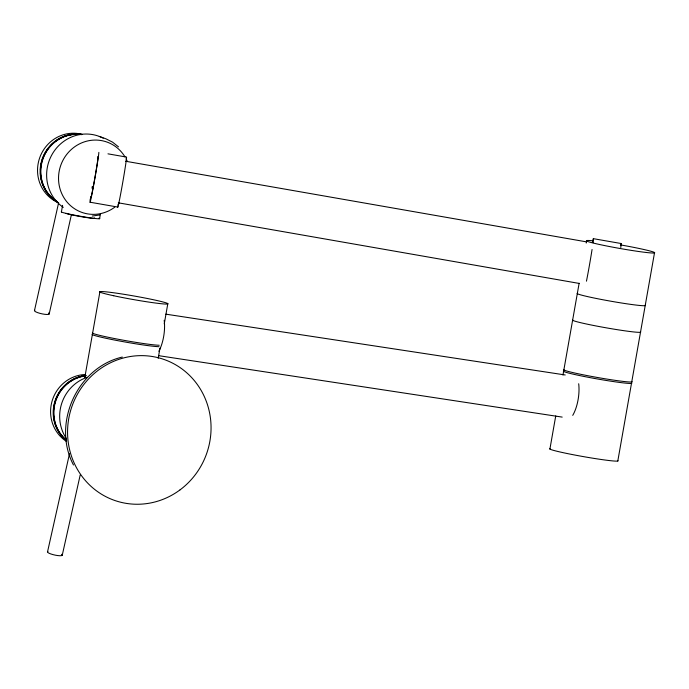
<?xml version="1.0" encoding="UTF-8"?>
<svg xmlns="http://www.w3.org/2000/svg" width="689" height="689" viewBox="0 0 689 689"><rect width="100%" height="100%" fill="white"/><g stroke="black" fill="none" stroke-linecap="round" stroke-linejoin="round"><path stroke-width="1.03" d="M61.399 211.971L62.57 205.348M99.595 218.706L100.456 213.771M84.859 377.15L99.931 291.645M158.186 358.28L159.977 348.117M164.249 323.942L167.823 303.616M549.908 449.047L555.739 415.923M562.956 375.04L579.139 283.231M586.227 243.053L586.658 240.59M617.8 461.019L654.55 252.562M34.502 310.481L58.565 202.988M49.169 314.046L71.355 214.908M47.558 551.76L69.511 453.655M62.225 555.325L80.208 474.962M122.315 357.057C76.935 367.573 51.787 423.985 73.482 464.997M92.274 216.053L99.767 214.951M165.851 314.167L565.23 374.971M158.565 355.653L562.19 417.103M593.384 238.67L621.099 243.518M107.966 153.836L126.44 157.066A25.433 0.672 -80.1 0 1 122.237 185.281A25.433 0.672 -80.1 0 1 117.75 205.813M125.579 161.243L586.451 241.856M118.327 202.824L579.199 283.429M90.087 202.221L117.793 207.062M99.285 136.422L105.899 138.799L112.6 142.175L118.499 146.86M56.567 201.541A36.534 34.906 -70.2 0 1 43.011 158.039A36.534 34.906 -70.2 0 1 81.965 134.544M57.842 202.402A36.534 34.906 -70.2 0 1 42.253 158.858A36.534 34.906 -70.2 0 1 81.56 134.398M66.437 440.512A36.534 34.906 -70.2 0 1 55.232 401.739A36.534 34.906 -70.2 0 1 86.194 375.574M66.032 440.366A36.534 34.906 -70.2 0 1 54.827 401.592A36.534 34.906 -70.2 0 1 85.789 375.427M56.3 201.171A36.259 34.648 -70.2 0 1 50.96 196.925M49.599 195.521A36.259 34.648 -70.2 0 1 43.243 185.574M42.864 184.652A36.259 34.648 -70.2 0 1 41.159 178.907M40.806 176.927A36.259 34.648 -70.2 0 1 40.418 172.905M40.418 169.882A36.259 34.648 -70.2 0 1 40.961 164.843M41.151 163.844A36.259 34.648 -70.2 0 1 42.847 157.988M43.218 157.049A36.259 34.648 -70.2 0 1 48.273 148.273M50.228 145.947A36.259 34.648 -70.2 0 1 61.416 137.628M62.311 137.214A36.259 34.648 -70.2 0 1 66.971 135.535M67.918 135.277A36.259 34.648 -70.2 0 1 81.509 134.656M58.617 202.842A36.259 34.648 -70.2 0 1 39.643 157.919A36.259 34.648 -70.2 0 1 82.456 134.476M66.196 440.15A36.259 34.648 -70.2 0 1 54.216 420.178M54.018 419.196A36.259 34.648 -70.2 0 1 53.527 415.191M53.466 411.152A36.259 34.648 -70.2 0 1 54.009 406.114M54.198 405.115A36.259 34.648 -70.2 0 1 61.33 389.543M63.276 387.227A36.259 34.648 -70.2 0 1 64.671 385.771M68.495 382.498A36.259 34.648 -70.2 0 1 74.464 378.898M75.368 378.485A36.259 34.648 -70.2 0 1 80.019 376.805M80.975 376.547A36.259 34.648 -70.2 0 1 84.833 375.806M66.497 441.416A36.259 34.648 -70.2 0 1 51.933 401.618A36.259 34.648 -70.2 0 1 84.902 374.523M640.563 331.865A34.639 1.809 10 0 1 606.294 327.843A34.639 1.809 10 0 1 572.671 319.894M620.393 244.879A34.639 1.809 10 0 1 654.033 252.992A34.639 1.809 10 0 1 607.388 246.128A34.639 1.809 10 0 1 592.376 240.754M97.838 156.894A21.109 0.56 -80.1 0 1 95.383 174.834A21.109 0.56 -80.1 0 1 90.784 198.01M90.733 197.674A21.109 0.56 -80.1 0 1 90.819 196.554M92.007 188.192A21.109 0.56 -80.1 0 1 92.292 186.4M114.779 207.174A37.344 35.682 -70.2 0 1 64.499 198.63A37.344 35.682 -70.2 0 1 75.153 146.456A37.344 35.682 -70.2 0 1 125.028 156.954M126.035 158.737A37.344 35.682 -70.2 0 1 127.344 161.51M119.438 203.074A37.344 35.682 -70.2 0 1 117.957 204.53M56.705 201.317A36.259 34.648 -70.2 0 1 42.899 159.09A36.259 34.648 -70.2 0 1 79.984 134.553M63.302 207.346A40.048 38.265 -70.2 0 1 52.218 154.172A40.048 38.265 -70.2 0 1 103.204 138.179M66.6 440.297A36.259 34.648 -70.2 0 1 55.335 402.298A36.259 34.648 -70.2 0 1 85.238 375.953M66.471 438.712A40.048 38.265 -70.2 0 1 87.331 377.236M48.497 313.021A7.579 1.507 12.6 0 1 42.279 313.9A7.579 1.507 12.6 0 1 34.846 310.265M61.545 554.292A7.579 1.507 12.6 0 1 55.335 555.17A7.579 1.507 12.6 0 1 47.894 551.536M158.995 346.679A34.743 1.817 10 0 1 119.369 340.96A34.743 1.817 10 0 1 92.317 334.199M159.254 345.241A34.743 1.817 10 0 1 119.628 339.531A34.743 1.817 10 0 1 92.576 332.77M631.667 382.972A34.743 1.817 10 0 1 597.277 378.941A34.743 1.817 10 0 1 563.559 370.966M631.916 381.542A34.743 1.817 10 0 1 597.535 377.503A34.743 1.817 10 0 1 563.809 369.528M94.229 217.982A14.615 0.767 10 0 1 83.102 217.009A14.615 0.767 10 0 1 66.084 213.323M98.923 218.18A19.481 1.016 10 0 1 82.224 216.57A19.481 1.016 10 0 1 61.433 211.773M98.837 152.372A25.433 0.672 -80.1 0 1 94.514 180.458A25.433 0.672 -80.1 0 1 89.975 202.066M90.044 200.955A25.433 0.672 -80.1 0 1 90.268 198.932M620.479 245.568A25.433 0.672 -80.1 0 1 620.772 247.532M592.419 242.218A25.433 0.672 -80.1 0 1 593.065 242.683M592.066 249.487A25.433 0.672 -80.1 0 1 586.46 281.172M578.691 383.756A25.433 10.387 -81.3 0 1 572.74 415.372M164.197 320.29A25.433 10.387 -81.3 0 1 158.849 351.295M86.108 377.727A34.639 1.809 10 0 1 84.919 376.805M617.852 460.665A34.639 1.809 10 0 1 583.583 456.643A34.639 1.809 10 0 1 549.96 448.694M645.257 305.253A34.639 1.809 10 0 1 610.979 301.231A34.639 1.809 10 0 1 577.365 293.281M180.053 489.862A74.688 71.363 -70.2 0 0 170.08 361.914A74.688 71.363 -70.2 0 0 67.789 438.049A74.688 71.363 -70.2 0 0 180.053 489.862M113.737 295.753A34.639 1.809 10 0 0 167.763 303.961A34.639 1.809 10 0 0 120.05 293.695A34.639 1.809 10 0 0 113.737 295.753"/></g></svg>
